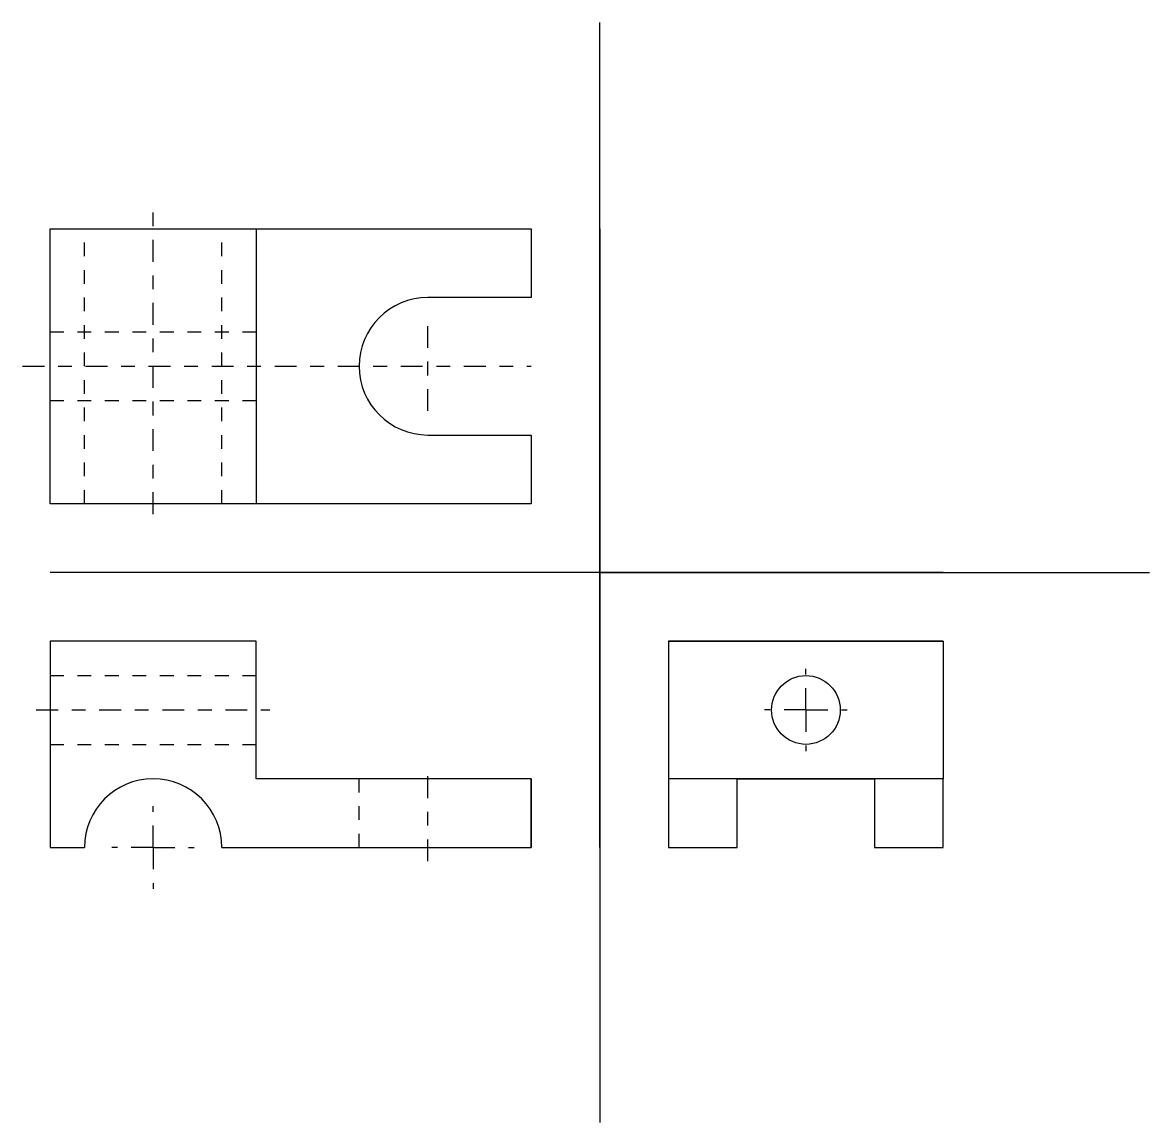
# Model space of a CAD drawing. Header units: millimetres. Extents: x -4.2 to 4, y -4 to 4.
import ezdxf

# ---------------------------------------------------------------- set-up
doc = ezdxf.new("R2010")
doc.units = ezdxf.units.MM
doc.linetypes.add('CENTER', pattern=[50.8, 31.75, -6.35, 6.35, -6.35])
doc.linetypes.add('HIDDEN', pattern=[9.525, 6.35, -3.175])
doc.layers.add('center line', color=200, linetype='CENTER')
doc.layers.add('hidden line', color=130, linetype='HIDDEN')

msp = doc.modelspace()

# ---------------------------------------------------------------- linework, layer by layer
at = {"ltscale": 0.002}
for p, q in [((0, 2.5), (0, 4)), ((-4, 0.5), (-4, 2.5)), ((-4, 2.5), (-0.5, 2.5)), ((-2.5, 2.5), (-2.5, 0.5)), ((-0.5, 2.5), (-0.5, 2)), ((-0.5, 2), (-1.25, 2)), ((-1.25, 1), (-0.5, 1)), ((-0.5, 1), (-0.5, 0.5)), ((-0.5, 0.5), (-4, 0.5)), ((-4, 0.5), (-4, 0.5)), ((2.5, 0), (4, 0)), ((0.5, -0.5), (2.5, -0.5)), ((2.5, -0.5), (2.5, -1.5)), ((2.5, -1.5), (0.5, -1.5)), ((0.5, -1.5), (0.5, -2)), ((1, -2), (1, -1.5)), ((1, -1.5), (2, -1.5)), ((2, -1.5), (2, -2)), ((2.5, -2), (2.5, -1.5)), ((0, -2), (0, -4)), ((0.5, -2), (1, -2)), ((2, -2), (2.5, -2))]:
    msp.add_line(p, q, dxfattribs=at)
for p, q in [((-0.5, 2.5), (-0.5, 2)), ((0, 0), (0, 2.5)), ((0, 2.5), (0, -2)), ((-0.5, 1), (-0.5, 0.5)), ((-0.5, 0.5), (-4, 0.5)), ((2.5, 0), (-4, 0)), ((0, -2), (0, 0)), ((0, 0), (2.5, 0)), ((-2.5, -0.5), (-4, -0.5)), ((-4, -0.5), (-4, -2)), ((-2.5, -0.5), (-4, -0.5)), ((-2.5, -1.5), (-2.5, -0.5)), ((0.5, -0.5), (0.5, -2)), ((2.5, -0.5), (0.5, -0.5)), ((-0.5, -1.5), (-2.5, -1.5)), ((-0.5, -2), (-0.5, -1.5)), ((-0.5, -1.5), (-0.5, -2)), ((-4, -2), (-3.75, -2)), ((-2.75, -2), (-0.5, -2))]:
    msp.add_line(p, q)
msp.add_circle((1.5, -1), 0.25, dxfattribs=at)
msp.add_arc((-1.25, 1.5), 0.5, 90, 270, dxfattribs=at)
msp.add_arc((-3.25, -2), 0.5, 0, 180)
at = {"layer": 'center line', "ltscale": 0.005}
for p, q in [((-3.25, 0.4252), (-3.25, 2.6252)), ((-1.25, 1.1752), (-1.25, 1.8752)), ((-4.2, 1.5), (-0.5, 1.5)), ((1.5, -1), (1.5, -0.7)), ((-4.1, -1), (-2.4, -1)), ((1.5, -1), (1.2, -1)), ((1.5, -1), (1.5, -1.3)), ((1.5, -1), (1.8, -1)), ((-1.25, -2.1), (-1.25, -1.4)), ((-3.25, -2), (-3.25, -1.7)), ((-3.25, -2), (-3.55, -2)), ((-3.25, -2), (-3.25, -2.3)), ((-3.25, -2), (-2.95, -2))]:
    msp.add_line(p, q, dxfattribs=at)
at = {"layer": 'hidden line', "ltscale": 0.01}
for p, q in [((-3.75, 0.5), (-3.75, 2.5)), ((-2.75, 0.5), (-2.75, 2.5)), ((-4, 1.75), (-2.5, 1.75)), ((-4, 1.25), (-2.5, 1.25)), ((-4, -0.75), (-2.5, -0.75)), ((-4, -1.25), (-2.5, -1.25)), ((-1.75, -2), (-1.75, -1.5))]:
    msp.add_line(p, q, dxfattribs=at)

doc.saveas('drawing.dxf')
